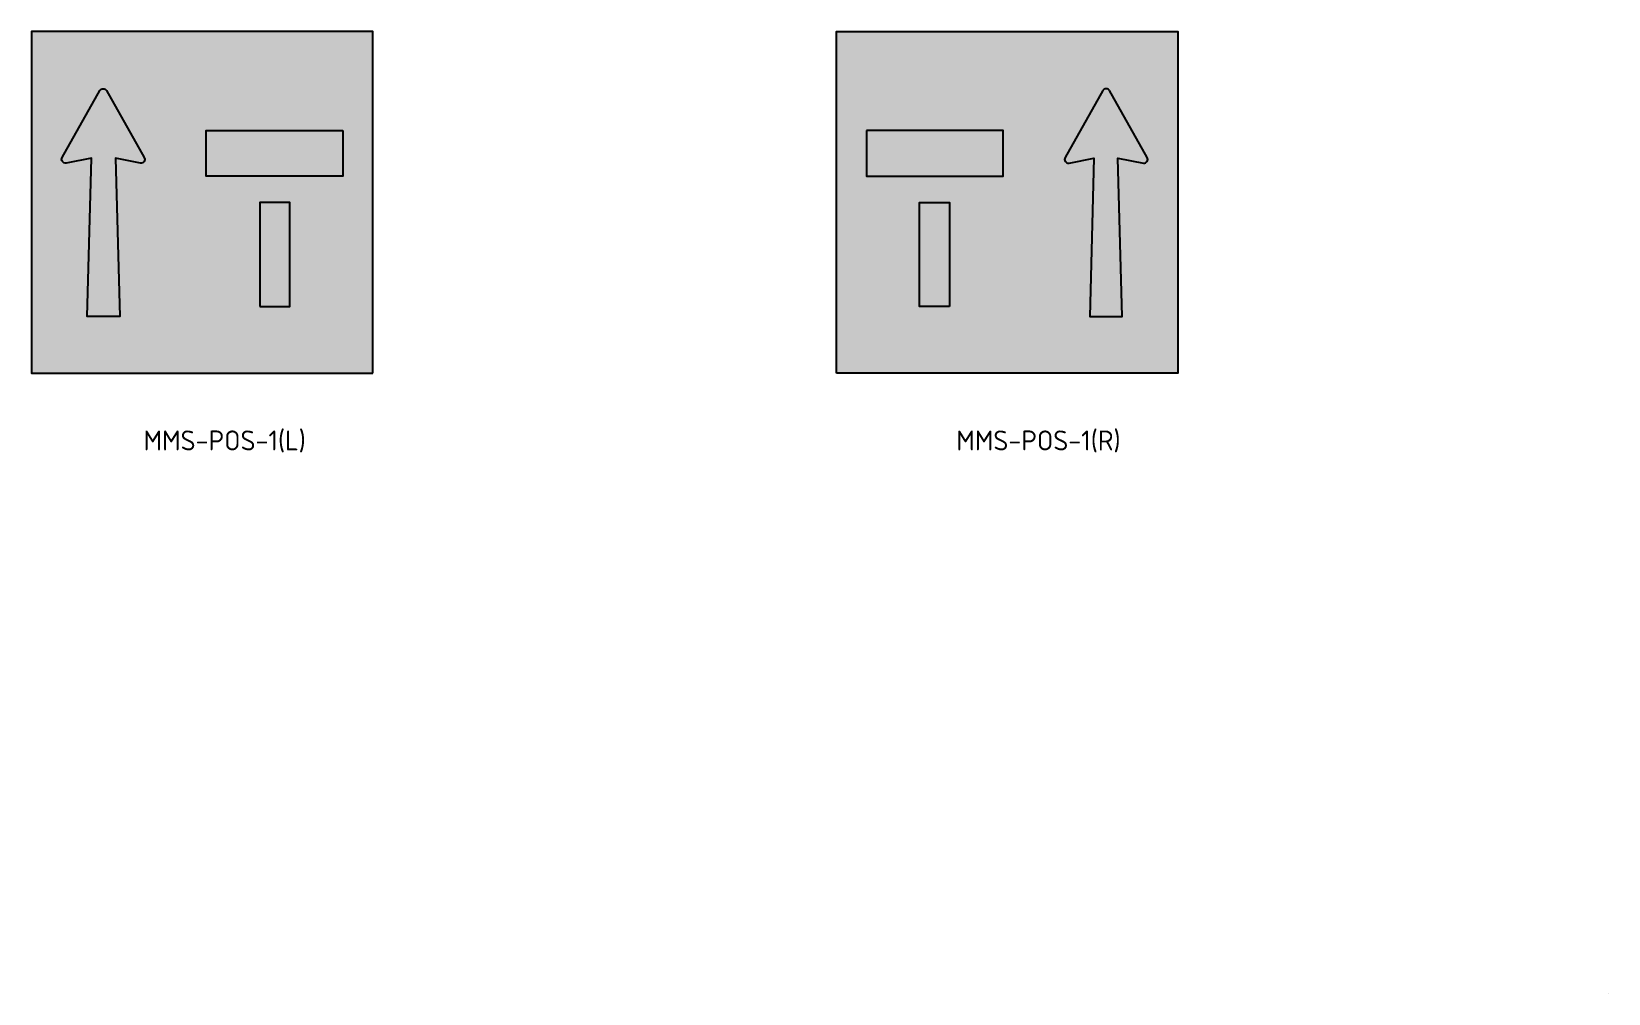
# Model space of a CAD drawing. Extents: x 82 to 359, y 73 to 242.
import ezdxf
from ezdxf.enums import TextEntityAlignment as Align

# ---------------------------------------------------------------- set-up
doc = ezdxf.new("R2010")
doc.units = 0
doc.header["$LTSCALE"] = 0.3
doc.header["$MEASUREMENT"] = 0
for name, color, linetype in [('L25', 1, 'CONTINUOUS'), ('L35', 3, 'CONTINUOUS'), ('TBLK18', 4, 'CONTINUOUS'), ('yellow', 50, 'CONTINUOUS')]:
    doc.layers.add(name, color=color, linetype=linetype)
doc.styles.add('iso', font='iso3098b.shx')

msp = doc.modelspace()

# ---------------------------------------------------------------- hatches: boundary and pattern name
at = {"layer": 'L25'}
h = msp.add_hatch(color=256, dxfattribs=at)
edge = h.paths.add_edge_path()
edge.add_arc((94.84946629867994, 231.3690404174341), 0.6512363180220653, 389.4990421955631, 510.5009578044357, ccw=False)
edge.add_line((95.41627889821942, 231.6897150483519), (102.0697705401848, 219.9292496732067))
edge.add_arc((101.5029579406453, 219.6085750422889), 0.6512363180220899, 258.7659641018745, 389.4990421955631, ccw=False)
edge.add_line((101.3760860075055, 218.9698166728781), (96.9977477685128, 219.8394541804589))
edge.add_line((96.9977477685128, 219.8394541804589), (97.74260104171185, 192.0189689384414))
edge.add_line((97.74260104171185, 192.0189689384414), (92.03890934692726, 192.0189689384414))
edge.add_line((92.03890934692726, 192.0189689384414), (92.78376262012628, 219.8394541804589))
edge.add_line((92.78376262012628, 219.8394541804589), (88.3205853544664, 218.9693716975567))
edge.add_arc((88.19597465671458, 219.6085750422889), 0.651236318022088, 150.5009578044356, 281.03127691470155, ccw=False)
edge.add_line((87.62916205717514, 219.9292496732067), (94.2826536991405, 231.6897150483519))
h = msp.add_hatch(color=256, dxfattribs=at)
edge = h.paths.add_edge_path()
edge.add_arc((271.127771771898, 231.3690404174341), 0.6512363180220653, 29.49904219556434, 150.5009578044369)
edge.add_line((270.5609591723586, 231.6897150483519), (263.9074675303932, 219.9292496732067))
edge.add_arc((264.4742801299327, 219.6085750422889), 0.6512363180220899, 150.5009578044369, 281.2340358981255)
edge.add_line((264.6011520630724, 218.9698166728781), (268.9794903020652, 219.8394541804589))
edge.add_line((268.9794903020652, 219.8394541804589), (268.2346370288661, 192.0189689384415))
edge.add_line((268.2346370288661, 192.0189689384415), (273.9383287236507, 192.0189689384415))
edge.add_line((273.9383287236507, 192.0189689384415), (273.1934754504517, 219.8394541804589))
edge.add_line((273.1934754504517, 219.8394541804589), (277.6566527161116, 218.9693716975567))
edge.add_arc((277.7812634138634, 219.6085750422889), 0.651236318022088, 258.9687230852984, 389.4990421955643)
edge.add_line((278.3480760134029, 219.9292496732067), (271.6945843714375, 231.6897150483519))
h = msp.add_hatch(color=256, dxfattribs=at)
h.paths.add_polyline_path([(136.9584688526287, 224.6548077980702), (136.9584688526287, 216.6548077980702), (112.9429248745878, 216.6548077980702), (112.9429248745878, 224.6548077980702)])
h.paths.add_polyline_path([(122.3670828071264, 193.7548077980702), (127.6705154356104, 193.7548077980702), (127.6705154356104, 212.0548077980702), (122.3670828071264, 212.0548077980702)])
h = msp.add_hatch(color=256, dxfattribs=at)
h.paths.add_polyline_path([(229.0187692179493, 224.6548077980702), (229.0187692179493, 216.6548077980703), (253.0343131959902, 216.6548077980702), (253.0343131959902, 224.6548077980702)])
h.paths.add_polyline_path([(243.6101552634516, 193.7548077980702), (238.3067226349675, 193.7548077980702), (238.3067226349676, 212.0548077980702), (243.6101552634516, 212.0548077980702)])
at = {"layer": 'TBLK18', "linetype": 'Continuous', "lineweight": 0}
h = msp.add_hatch(color=256, dxfattribs=at)
edge = h.paths.add_edge_path()
edge.add_spline(control_points=[(359.3444529817926, 73.22485594328717), (359.3444154975356, 73.22302995250996), (359.3443404802128, 73.21937559331377), (359.3442223742234, 73.21389536092238), (359.344113356114, 73.20841252423062), (359.3439867141081, 73.20293244125284), (359.3438799821226, 73.19744952246029), (359.3437527230934, 73.1919694491013), (359.3436461710472, 73.18648654005949), (359.3435188088878, 73.18100641805734), (359.3434124891962, 73.17552369373058), (359.3432843002378, 73.17004288110485), (359.34318105357, 73.16456273303899), (359.3430413925512, 73.15907230032309), (359.3429809358811, 73.1536280352081), (359.3426814067452, 73.14800199629576), (359.3432174508211, 73.14305639087505), (359.3409534943858, 73.136337905874), (359.3465625380531, 73.13676816555099), (359.3499914232658, 73.13593021707177), (359.3538065696821, 73.13542169396231), (359.3575151736737, 73.13480858162958), (359.3612536305918, 73.13423697105122), (359.3649855263767, 73.13365205019173), (359.3687185226919, 73.1330758984108), (359.3724489505793, 73.13248093549004), (359.3761821607062, 73.13190427168365), (359.37991704541, 73.131320801638), (359.3836482816948, 73.1307453316864), (359.3873865972423, 73.13014559800885), (359.3910886988629, 73.12958754810012), (359.3949297184777, 73.12893604953769), (359.3982494695371, 73.12858203791811), (359.4052647373221, 73.12669677505485), (359.3959438933754, 73.13403125370013), (359.3927208773545, 73.13883311974143), (359.387680656249, 73.1447974640802), (359.383386722726, 73.15054118560153), (359.3791673509919, 73.156436479966), (359.375179615068, 73.16237456469182), (359.3713821371648, 73.16838633389042), (359.3677538427569, 73.17444678168405), (359.364322987738, 73.1805787236452), (359.361041495258, 73.18675613227296), (359.3579301564776, 73.19299191042091), (359.3549550127668, 73.19927178309877), (359.3521413426868, 73.20560694624075), (359.349449169044, 73.21198061338285), (359.3468800414317, 73.21839365155284), (359.3452617350071, 73.22270255606568), (359.3444529817926, 73.22485594328717)], knot_values=[0, 0, 0, 0, 0.05479126092879241, 0.1096538661331526, 0.1644451270618597, 0.2193087493451965, 0.2741000102739031, 0.3289636325571793, 0.3837548934858859, 0.4386185157691053, 0.4934097766978971, 0.5482733989810918, 0.6030646599099121, 0.6579282821931309, 0.712719543121838, 0.7675831654050285, 0.8224216603199274, 0.8772852826031178, 0.9150811265947788, 0.9528769705864855, 0.9906728145783693, 1.028409617279865, 1.066205461271736, 1.103977964253653, 1.141773808245542, 1.179510610946805, 1.217306454938722, 1.255102298930441, 1.29289814292234, 1.33063494562378, 1.368430789615482, 1.406163917654244, 1.443959761645947, 1.481696564347593, 1.55711644549518, 1.631570597796159, 1.705158253243837, 1.777976657476851, 1.850138996163935, 1.921715455956202, 1.992768076744845, 2.063375656230852, 2.133611729285982, 2.203534561253806, 2.273204805245718, 2.342659300433913, 2.411986676978669, 2.481143745347684, 2.550218024645508, 2.619224045134044, 2.619224045134044, 2.619224045134044, 2.619224045134044], degree=3, periodic=0)
h = msp.add_hatch(color=256, dxfattribs=at)
edge = h.paths.add_edge_path()
edge.add_spline(control_points=[(359.3444529817926, 73.22485594328717), (359.3444154975356, 73.22302995250996), (359.3443404802128, 73.21937559331377), (359.3442223742234, 73.21389536092238), (359.344113356114, 73.20841252423062), (359.3439867141081, 73.20293244125284), (359.3438799821226, 73.19744952246029), (359.3437527230934, 73.1919694491013), (359.3436461710472, 73.18648654005949), (359.3435188088878, 73.18100641805734), (359.3434124891962, 73.17552369373058), (359.3432843002378, 73.17004288110485), (359.34318105357, 73.16456273303899), (359.3430413925512, 73.15907230032309), (359.3429809358811, 73.1536280352081), (359.3426814067452, 73.14800199629576), (359.3432174508211, 73.14305639087505), (359.3409534943858, 73.136337905874), (359.3465625380531, 73.13676816555099), (359.3499914232658, 73.13593021707177), (359.3538065696821, 73.13542169396231), (359.3575151736737, 73.13480858162958), (359.3612536305918, 73.13423697105122), (359.3649855263767, 73.13365205019173), (359.3687185226919, 73.1330758984108), (359.3724489505793, 73.13248093549004), (359.3761821607062, 73.13190427168365), (359.37991704541, 73.131320801638), (359.3836482816948, 73.1307453316864), (359.3873865972423, 73.13014559800885), (359.3910886988629, 73.12958754810012), (359.3949297184777, 73.12893604953769), (359.3982494695371, 73.12858203791811), (359.4052647373221, 73.12669677505485), (359.3959438933754, 73.13403125370013), (359.3927208773545, 73.13883311974143), (359.387680656249, 73.1447974640802), (359.383386722726, 73.15054118560153), (359.3791673509919, 73.156436479966), (359.375179615068, 73.16237456469182), (359.3713821371648, 73.16838633389042), (359.3677538427569, 73.17444678168405), (359.364322987738, 73.1805787236452), (359.361041495258, 73.18675613227296), (359.3579301564776, 73.19299191042091), (359.3549550127668, 73.19927178309877), (359.3521413426868, 73.20560694624075), (359.349449169044, 73.21198061338285), (359.3468800414317, 73.21839365155284), (359.3452617350071, 73.22270255606568), (359.3444529817926, 73.22485594328717)], knot_values=[0, 0, 0, 0, 0.05479126092879241, 0.1096538661331526, 0.1644451270618597, 0.2193087493451965, 0.2741000102739031, 0.3289636325571793, 0.3837548934858859, 0.4386185157691053, 0.4934097766978971, 0.5482733989810918, 0.6030646599099121, 0.6579282821931309, 0.712719543121838, 0.7675831654050285, 0.8224216603199274, 0.8772852826031178, 0.9150811265947788, 0.9528769705864855, 0.9906728145783693, 1.028409617279865, 1.066205461271736, 1.103977964253653, 1.141773808245542, 1.179510610946805, 1.217306454938722, 1.255102298930441, 1.29289814292234, 1.33063494562378, 1.368430789615482, 1.406163917654244, 1.443959761645947, 1.481696564347593, 1.55711644549518, 1.631570597796159, 1.705158253243837, 1.777976657476851, 1.850138996163935, 1.921715455956202, 1.992768076744845, 2.063375656230852, 2.133611729285982, 2.203534561253806, 2.273204805245718, 2.342659300433913, 2.411986676978669, 2.481143745347684, 2.550218024645508, 2.619224045134044, 2.619224045134044, 2.619224045134044, 2.619224045134044], degree=3, periodic=0)
h = msp.add_hatch(color=256, dxfattribs=at)
edge = h.paths.add_edge_path()
edge.add_spline(control_points=[(359.3444529817926, 73.22485594328717), (359.3444154975356, 73.22302995250996), (359.3443404802128, 73.21937559331377), (359.3442223742234, 73.21389536092238), (359.344113356114, 73.20841252423062), (359.3439867141081, 73.20293244125284), (359.3438799821226, 73.19744952246029), (359.3437527230934, 73.1919694491013), (359.3436461710472, 73.18648654005949), (359.3435188088878, 73.18100641805734), (359.3434124891962, 73.17552369373058), (359.3432843002378, 73.17004288110485), (359.34318105357, 73.16456273303899), (359.3430413925512, 73.15907230032309), (359.3429809358811, 73.1536280352081), (359.3426814067452, 73.14800199629576), (359.3432174508211, 73.14305639087505), (359.3409534943858, 73.136337905874), (359.3465625380531, 73.13676816555099), (359.3499914232658, 73.13593021707177), (359.3538065696821, 73.13542169396231), (359.3575151736737, 73.13480858162958), (359.3612536305918, 73.13423697105122), (359.3649855263767, 73.13365205019173), (359.3687185226919, 73.1330758984108), (359.3724489505793, 73.13248093549004), (359.3761821607062, 73.13190427168365), (359.37991704541, 73.131320801638), (359.3836482816948, 73.1307453316864), (359.3873865972423, 73.13014559800885), (359.3910886988629, 73.12958754810012), (359.3949297184777, 73.12893604953769), (359.3982494695371, 73.12858203791811), (359.4052647373221, 73.12669677505485), (359.3959438933754, 73.13403125370013), (359.3927208773545, 73.13883311974143), (359.387680656249, 73.1447974640802), (359.383386722726, 73.15054118560153), (359.3791673509919, 73.156436479966), (359.375179615068, 73.16237456469182), (359.3713821371648, 73.16838633389042), (359.3677538427569, 73.17444678168405), (359.364322987738, 73.1805787236452), (359.361041495258, 73.18675613227296), (359.3579301564776, 73.19299191042091), (359.3549550127668, 73.19927178309877), (359.3521413426868, 73.20560694624075), (359.349449169044, 73.21198061338285), (359.3468800414317, 73.21839365155284), (359.3452617350071, 73.22270255606568), (359.3444529817926, 73.22485594328717)], knot_values=[0, 0, 0, 0, 0.05479126092879241, 0.1096538661331526, 0.1644451270618597, 0.2193087493451965, 0.2741000102739031, 0.3289636325571793, 0.3837548934858859, 0.4386185157691053, 0.4934097766978971, 0.5482733989810918, 0.6030646599099121, 0.6579282821931309, 0.712719543121838, 0.7675831654050285, 0.8224216603199274, 0.8772852826031178, 0.9150811265947788, 0.9528769705864855, 0.9906728145783693, 1.028409617279865, 1.066205461271736, 1.103977964253653, 1.141773808245542, 1.179510610946805, 1.217306454938722, 1.255102298930441, 1.29289814292234, 1.33063494562378, 1.368430789615482, 1.406163917654244, 1.443959761645947, 1.481696564347593, 1.55711644549518, 1.631570597796159, 1.705158253243837, 1.777976657476851, 1.850138996163935, 1.921715455956202, 1.992768076744845, 2.063375656230852, 2.133611729285982, 2.203534561253806, 2.273204805245718, 2.342659300433913, 2.411986676978669, 2.481143745347684, 2.550218024645508, 2.619224045134044, 2.619224045134044, 2.619224045134044, 2.619224045134044], degree=3, periodic=0)
h = msp.add_hatch(color=256, dxfattribs=at)
edge = h.paths.add_edge_path()
edge.add_spline(control_points=[(359.3444529817926, 73.22485594328717), (359.3444154975356, 73.22302995250996), (359.3443404802128, 73.21937559331377), (359.3442223742234, 73.21389536092238), (359.344113356114, 73.20841252423062), (359.3439867141081, 73.20293244125284), (359.3438799821226, 73.19744952246029), (359.3437527230934, 73.1919694491013), (359.3436461710472, 73.18648654005949), (359.3435188088878, 73.18100641805734), (359.3434124891962, 73.17552369373058), (359.3432843002378, 73.17004288110485), (359.34318105357, 73.16456273303899), (359.3430413925512, 73.15907230032309), (359.3429809358811, 73.1536280352081), (359.3426814067452, 73.14800199629576), (359.3432174508211, 73.14305639087505), (359.3409534943858, 73.136337905874), (359.3465625380531, 73.13676816555099), (359.3499914232658, 73.13593021707177), (359.3538065696821, 73.13542169396231), (359.3575151736737, 73.13480858162958), (359.3612536305918, 73.13423697105122), (359.3649855263767, 73.13365205019173), (359.3687185226919, 73.1330758984108), (359.3724489505793, 73.13248093549004), (359.3761821607062, 73.13190427168365), (359.37991704541, 73.131320801638), (359.3836482816948, 73.1307453316864), (359.3873865972423, 73.13014559800885), (359.3910886988629, 73.12958754810012), (359.3949297184777, 73.12893604953769), (359.3982494695371, 73.12858203791811), (359.4052647373221, 73.12669677505485), (359.3959438933754, 73.13403125370013), (359.3927208773545, 73.13883311974143), (359.387680656249, 73.1447974640802), (359.383386722726, 73.15054118560153), (359.3791673509919, 73.156436479966), (359.375179615068, 73.16237456469182), (359.3713821371648, 73.16838633389042), (359.3677538427569, 73.17444678168405), (359.364322987738, 73.1805787236452), (359.361041495258, 73.18675613227296), (359.3579301564776, 73.19299191042091), (359.3549550127668, 73.19927178309877), (359.3521413426868, 73.20560694624075), (359.349449169044, 73.21198061338285), (359.3468800414317, 73.21839365155284), (359.3452617350071, 73.22270255606568), (359.3444529817926, 73.22485594328717)], knot_values=[0, 0, 0, 0, 0.05479126092879241, 0.1096538661331526, 0.1644451270618597, 0.2193087493451965, 0.2741000102739031, 0.3289636325571793, 0.3837548934858859, 0.4386185157691053, 0.4934097766978971, 0.5482733989810918, 0.6030646599099121, 0.6579282821931309, 0.712719543121838, 0.7675831654050285, 0.8224216603199274, 0.8772852826031178, 0.9150811265947788, 0.9528769705864855, 0.9906728145783693, 1.028409617279865, 1.066205461271736, 1.103977964253653, 1.141773808245542, 1.179510610946805, 1.217306454938722, 1.255102298930441, 1.29289814292234, 1.33063494562378, 1.368430789615482, 1.406163917654244, 1.443959761645947, 1.481696564347593, 1.55711644549518, 1.631570597796159, 1.705158253243837, 1.777976657476851, 1.850138996163935, 1.921715455956202, 1.992768076744845, 2.063375656230852, 2.133611729285982, 2.203534561253806, 2.273204805245718, 2.342659300433913, 2.411986676978669, 2.481143745347684, 2.550218024645508, 2.619224045134044, 2.619224045134044, 2.619224045134044, 2.619224045134044], degree=3, periodic=0)
at = {"layer": 'yellow'}
h = msp.add_hatch(color=256, dxfattribs=at)
h.paths.add_polyline_path([(142.2516035956606, 242.0548077980702), (82.25160359566057, 242.0548077980702), (82.25160359566058, 182.0548077980702), (142.2516035956606, 182.0548077980702)])
h.paths.add_polyline_path([(122.3670828071264, 212.0548077980702), (127.6705154356104, 212.0548077980702), (127.6705154356104, 193.7548077980702), (122.3670828071264, 193.7548077980702)], flags=16)
h.paths.add_polyline_path([(112.9429248745878, 216.6548077980702), (112.9429248745878, 224.6548077980702), (136.9584688526287, 224.6548077980702), (136.9584688526287, 216.6548077980702)], flags=16)
h.paths.add_polyline_path([(97.74260104171185, 192.0189689384414), (92.03890934692726, 192.0189689384414), (92.7837626201263, 219.8394541804589), (88.3205853544664, 218.9693716975567, -0.6403281606920552), (87.62916205717514, 219.9292496732067), (94.2826536991405, 231.6897150483519, -0.583193964588741), (95.41627889821942, 231.6897150483519), (102.0697705401848, 219.9292496732067, -0.6415763171050194), (101.3760860075055, 218.9698166728781), (96.9977477685128, 219.8394541804589)], flags=16)
h = msp.add_hatch(color=256, dxfattribs=at)
h.paths.add_polyline_path([(283.7256344749173, 242.0548077980702), (223.7256344749174, 242.0548077980702), (223.7256344749174, 182.0548077980702), (283.7256344749173, 182.0548077980702)])
h.paths.add_polyline_path([(229.0187692179493, 216.6548077980703), (229.0187692179493, 224.6548077980702), (253.0343131959902, 224.6548077980702), (253.0343131959902, 216.6548077980702)], flags=16)
h.paths.add_polyline_path([(243.6101552634516, 193.7548077980702), (238.3067226349675, 193.7548077980702), (238.3067226349676, 212.0548077980702), (243.6101552634516, 212.0548077980702)], flags=16)
h.paths.add_polyline_path([(263.9074675303932, 219.9292496732067), (270.5609591723586, 231.6897150483519, -0.5831939645887412), (271.6945843714375, 231.6897150483519), (278.3480760134029, 219.9292496732067, -0.6403281606920553), (277.6566527161116, 218.9693716975567), (273.1934754504517, 219.8394541804589), (273.9383287236507, 192.0189689384415), (268.2346370288661, 192.0189689384414), (268.9794903020652, 219.8394541804589), (264.6011520630724, 218.9698166728781, -0.6415763171050194)], flags=16)

# ---------------------------------------------------------------- linework, layer by layer
at = {"layer": 'L25'}
for points in [[(142.2516035956606, 182.0548077980702), (142.2516035956606, 242.0548077980702), (82.25160359566058, 242.0548077980702), (82.25160359566058, 182.0548077980702)], [(223.7256344749174, 182.0548077980702), (223.7256344749174, 242.0548077980702), (283.7256344749174, 242.0548077980702), (283.7256344749174, 182.0548077980702)], [(136.9584688526287, 224.6548077980702), (136.9584688526287, 216.6548077980702), (112.9429248745878, 216.6548077980702), (112.9429248745878, 224.6548077980702)], [(229.0187692179493, 224.6548077980702), (229.0187692179493, 216.6548077980703), (253.0343131959902, 216.6548077980702), (253.0343131959902, 224.6548077980702)], [(122.3670828071264, 193.7548077980702), (127.6705154356104, 193.7548077980702), (127.6705154356104, 212.0548077980702), (122.3670828071264, 212.0548077980702)], [(243.6101552634516, 193.7548077980702), (238.3067226349675, 193.7548077980702), (238.3067226349676, 212.0548077980702), (243.6101552634516, 212.0548077980702)]]:
    msp.add_lwpolyline(points, close=True, dxfattribs=at)
for points in [[(94.2826536991405, 231.6897150483519, -0.583193964588741), (95.41627889821942, 231.6897150483519), (102.0697705401848, 219.9292496732067, -0.6415763171050193), (101.3760860075055, 218.9698166728781), (96.9977477685128, 219.8394541804589), (97.74260104171185, 192.0189689384414), (92.03890934692726, 192.0189689384414), (92.78376262012628, 219.8394541804589), (88.3205853544664, 218.9693716975567, -0.6403281606920553), (87.62916205717514, 219.9292496732067)], [(271.6945843714375, 231.6897150483519, 0.583193964588741), (270.5609591723586, 231.6897150483519), (263.9074675303932, 219.9292496732067, 0.6415763171050193), (264.6011520630724, 218.9698166728781), (268.9794903020652, 219.8394541804589), (268.2346370288661, 192.0189689384415), (273.9383287236507, 192.0189689384415), (273.1934754504517, 219.8394541804589), (277.6566527161116, 218.9693716975567, 0.6403281606920553), (278.3480760134029, 219.9292496732067)]]:
    msp.add_lwpolyline(points, format="xyb", close=True, dxfattribs=at)

# ---------------------------------------------------------------- texts
at = {"layer": 'L35', "style": 'iso'}
for s, p in [('MMS-POS-1(L)', (116.1959343658291, 168.494804010058)), ('MMS-POS-1(R)', (259.2220687812596, 168.494804010058))]:
    msp.add_text(s, height=3.5, dxfattribs=at).set_placement(p, align=Align.CENTER)

doc.saveas('drawing.dxf')
